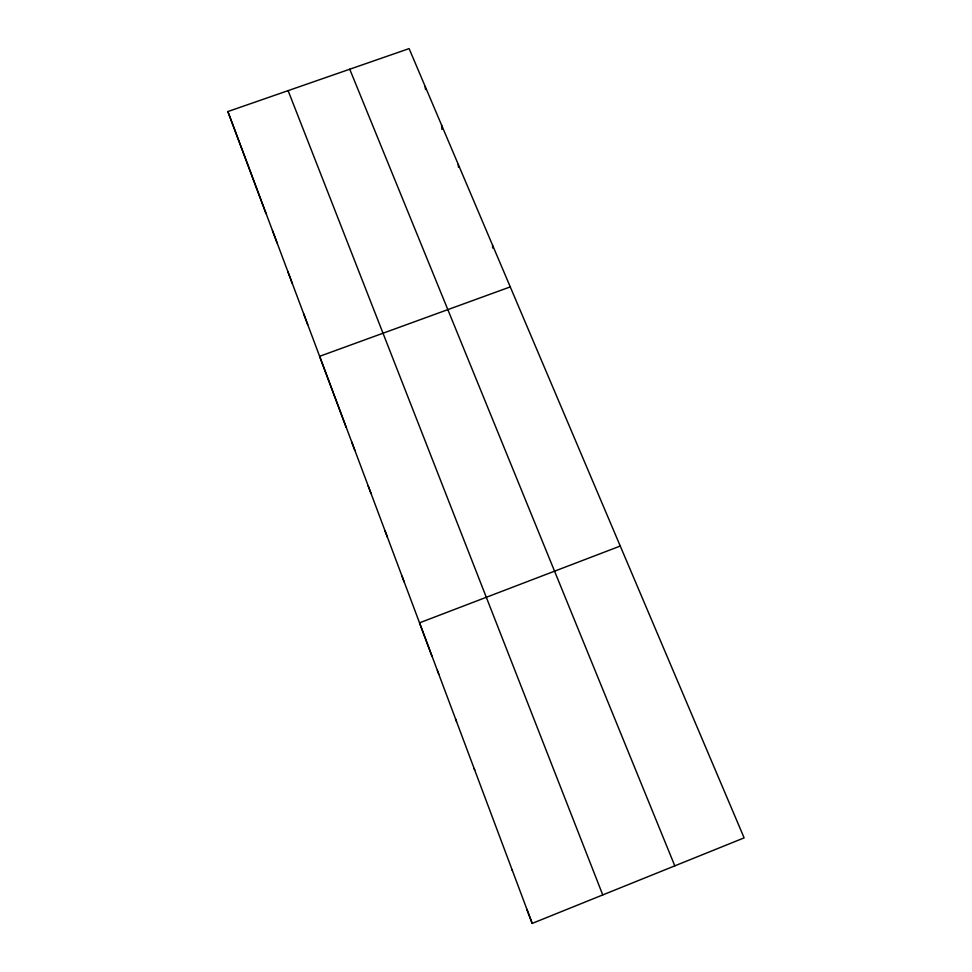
<?xml version="1.0" encoding="UTF-8"?>
<svg xmlns="http://www.w3.org/2000/svg" width="972" height="972" viewBox="0 0 972 972"><rect width="100%" height="100%" fill="white"/><g stroke="black" fill="none" stroke-linecap="round" stroke-linejoin="round"><path stroke-width="1.46" d="M526.8 909.257L532.194 923.4L744.127 837.876L409.115 48.6L227.873 111.561L266.036 213.621M620.258 546.045L419.527 622.833L431.884 656.051M510.264 286.898L319.618 356.311L346.129 427.291M349.738 69.231L674.799 865.858M512.11 869.867L512.426 870.669M288.113 90.639L602.749 894.933M227.873 111.561L532.194 923.4M351.633 441.738L354.829 450.303M368.109 485.684L370.976 493.375M384.912 530.505L387.439 537.273M272.439 230.473L277.129 243.012M287.87 271.613L292.28 283.423M303.592 313.555L307.711 324.587M437.351 670.388L438.761 674.179M402.043 576.214L404.218 582.021M455.552 718.928L456.548 721.637M474.117 768.463L474.701 770.055M425.189 86.496L425.493 89.509M441.58 125.096L441.932 129.422M458.262 164.414L458.432 167.16M492.597 245.284L492.634 248.03"/></g></svg>
